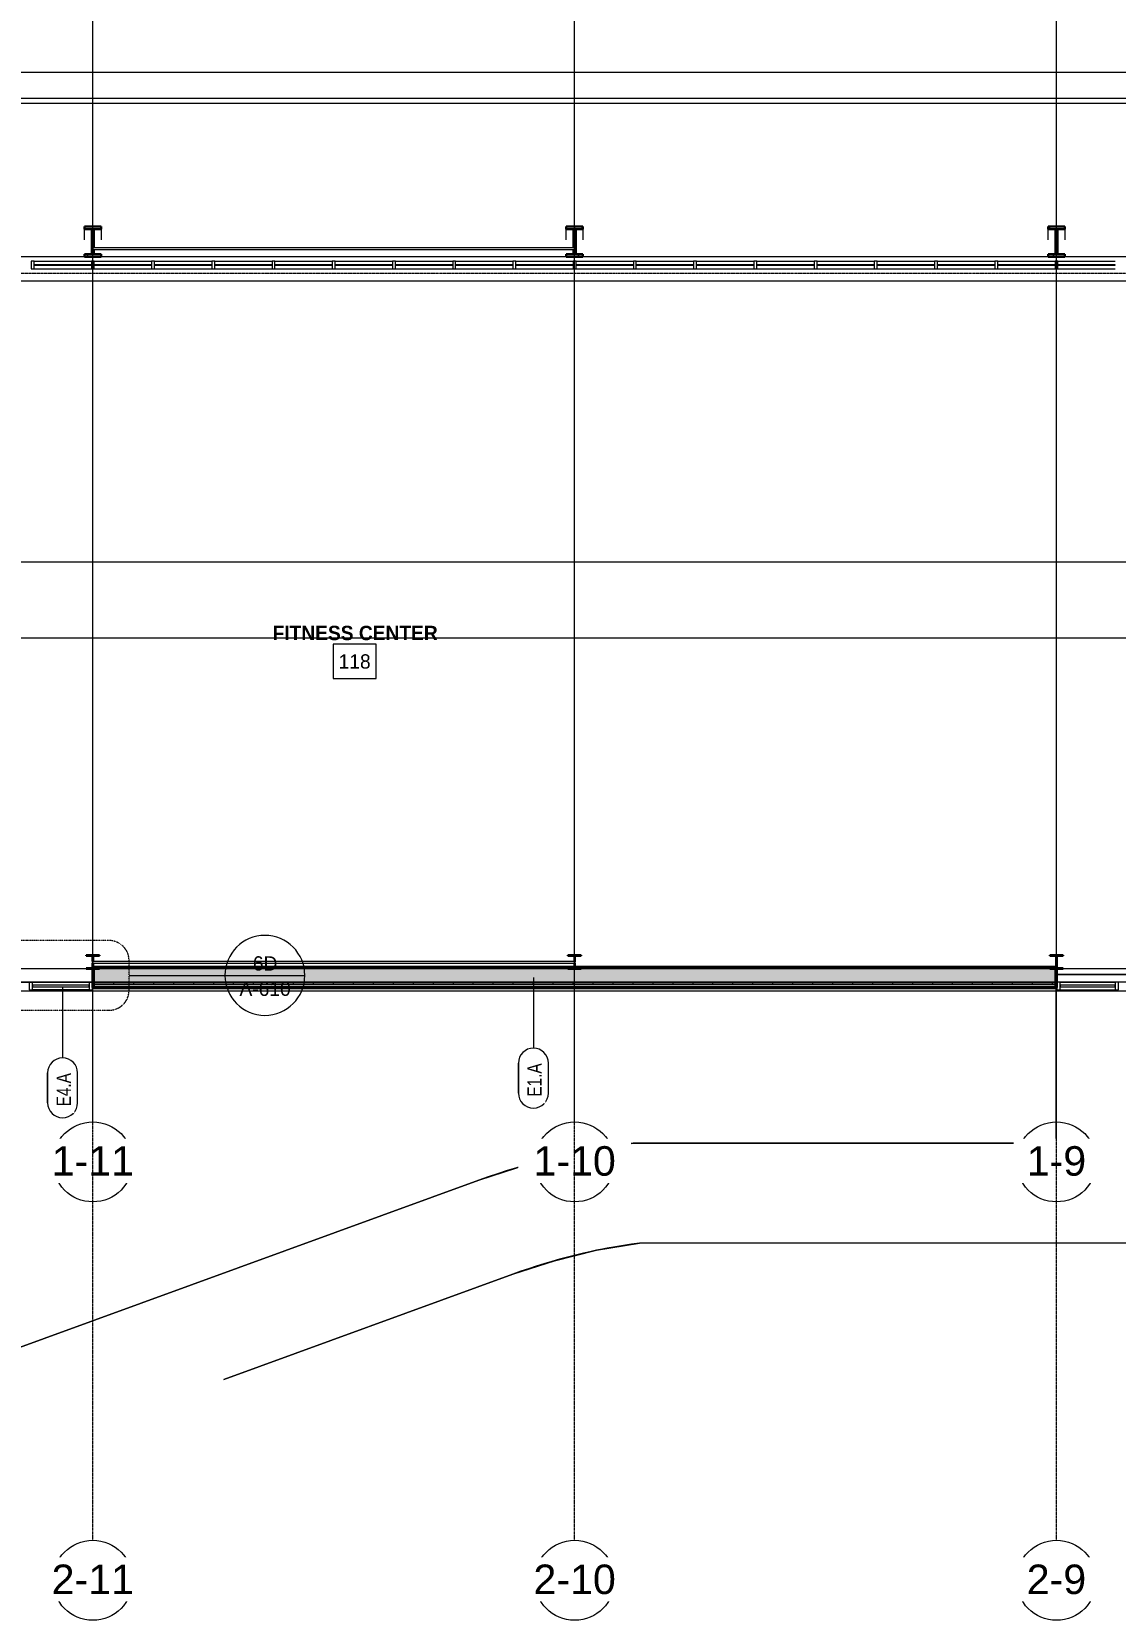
# Model space of a CAD drawing. Header units: inches. Extents: x 21592 to 24810, y -23179 to -20467.
# Drawn here: x 23339 to 23990, y -23179 to -22224 of the extents above; entities that cross this region are included whole.
import ezdxf

# ---------------------------------------------------------------- set-up
doc = ezdxf.new("R2010")
doc.units = ezdxf.units.IN
doc.header["$MEASUREMENT"] = 0
doc.linetypes.add('Dash Dot 3_16_', pattern=[0.3125, 0.1875, -0.0625, 0, -0.0625])
doc.linetypes.add('Grid Line 1_2_', pattern=[0.875, 0.5, -0.125, 0.125, -0.125])
for name, color, linetype, lineweight in [('A-ANNO-SYMB', 150, 'Continuous', 9), ('A-AREA-IDEN', 2, 'Continuous', 9), ('A-FLOR', 192, 'Continuous', 13), ('A-FLOR-HRAL', 11, 'Continuous', 9), ('A-GLAZ-CURT', 52, 'Continuous', 9), ('A-GLAZ-CWMG', 51, 'Continuous', 9), ('A-WALL', 113, 'Continuous', 13), ('A-WALL-IDEN', 211, 'Continuous', 9), ('A-WALL-PATT', 111, 'Continuous', 50), ('C-TOPO', 7, 'Continuous', 9), ('Conc', 7, 'Continuous', 20), ('EOP-PR', 4, 'Continuous', 20), ('G-ANNO-SYMB', 111, 'Continuous', 9), ('L-SITE-WALL', 31, 'Continuous', 13), ('S-BEAM', 12, 'Continuous', 9), ('S-COLS', 52, 'Continuous', 9), ('S-GRID', 1, 'Continuous', 9), ('S-GRID-IDEN', 1, 'Continuous', 9)]:
    doc.layers.add(name, color=color, linetype=linetype, lineweight=lineweight)
doc.styles.add('Arial', font='arial.ttf', dxfattribs={"height": 17.703593})
doc.styles.add('Century Gothic', font='GOTHIC.TTF', dxfattribs={"height": 8.622671})
doc.styles.add('Century Gothic_1', font='GOTHIC.TTF', dxfattribs={"width": 0.8, "height": 8.622671})
doc.styles.add('Century Gothic_B', font='GOTHICB.TTF', dxfattribs={"height": 8.616719})
pattern_1 = [(225, (23954.39, -22360.053), (9.503515, -9.503515), []), (225, (23954.39, -22374.453), (9.503515, -9.503515), [])]
pattern_2 = [(225, (23664.89, -22360.053), (9.503515, -9.503515), []), (225, (23664.89, -22374.453), (9.503515, -9.503515), [])]
pattern_3 = [(225, (23375.39, -22360.053), (9.503515, -9.503515), []), (225, (23375.39, -22374.453), (9.503515, -9.503515), [])]

# ---------------------------------------------------------------- blocks, each defined once
blk = doc.blocks.new('Struct_Xcel_Sports Complex_rvt-1-Enlarged First Floor Plan _West_')
at = {"layer": 'A-FLOR', "color": 10}
blk.add_line((24132.95, -22790.8), (23954.27, -22790.8), dxfattribs=at)
at = {"layer": 'L-SITE-WALL', "color": 10}
for p, q in [((23954.27, -22790.8), (24132.95, -22790.8)), ((23954.52, -22798.8), (23375.27, -22798.8))]:
    blk.add_line(p, q, dxfattribs=at)
blk = doc.blocks.new('W-Wide Flange-Column - B2_E-V1-Enlarged First Floor Plan _West_')
at = {"layer": 'S-COLS'}
h = blk.add_hatch(dxfattribs=at)
h.set_pattern_fill('FP_2', color=256, style=0, pattern_type=2)
h.set_pattern_definition([(225, (23375.39, -22783.178), (9.503515, -9.503515), []), (225, (23375.39, -22797.578), (9.503515, -9.503515), [])])
h.paths.add_polyline_path([(-4, 4.13), (-4, 3.69), (-0.84, 3.69), (-0.35, 3.49), (-0.14, 3), (-0.11, 0.73), (0.09, 0.7), (0.14, 0.7), (0.14, 3), (0.35, 3.49), (0.84, 3.69), (4, 3.69), (4, 4.13), (-1.1, 4.13)], flags=0)
h.paths.add_polyline_path([(0.14, -0.17), (-0.01, -0.27), (-0.14, -0.27), (-0.14, -3), (-0.35, -3.49), (-0.84, -3.69), (-4, -3.69), (-4, -4.12), (4, -4.12), (4, -3.69), (0.84, -3.69), (0.35, -3.49), (0.14, -3), (0.14, -0.18)], flags=0)
at = {"layer": 'S-COLS', "lineweight": 30}
for p, q in [((4, 4.13), (-4, 4.13)), ((-4, 4.13), (-4, 3.69)), ((-4, 3.69), (-0.84, 3.69)), ((-0.14, 3), (-0.14, 0.73)), ((0.14, 0.64), (0.14, 3)), ((0.84, 3.69), (4, 3.69)), ((4, 3.69), (4, 4.13)), ((-0.84, -3.69), (-4, -3.69)), ((-4, -3.69), (-4, -4.12)), ((-4, -4.12), (4, -4.12)), ((-0.14, -0.27), (-0.14, -3)), ((0.14, -3), (0.14, -0.17)), ((4, -3.69), (0.84, -3.69)), ((4, -4.12), (4, -3.69))]:
    blk.add_line(p, q, dxfattribs=at)
for centre, start, end in [((-0.84, 3), 0, 90), ((0.84, 3), 90, 180), ((-0.84, -3), 270, 0), ((0.84, -3), 180, 270)]:
    blk.add_arc(centre, 0.691, start, end, dxfattribs=at)
blk = doc.blocks.new('W-Wide Flange-Column - B2_E-V2-Enlarged First Floor Plan _West_')
at = {"layer": 'S-COLS'}
h = blk.add_hatch(dxfattribs=at)
h.set_pattern_fill('FP_3', color=256, style=0, pattern_type=2)
h.set_pattern_definition([(225, (23664.89, -22783.178), (9.503515, -9.503515), []), (225, (23664.89, -22797.578), (9.503515, -9.503515), [])])
h.paths.add_polyline_path([(4, 4.13), (-4, 4.13), (-4, 3.69), (-0.84, 3.69), (-0.35, 3.49), (-0.14, 3), (-0.11, 0.65), (0.04, 0.73), (0.14, 0.73), (0.14, 3), (0.35, 3.49), (0.84, 3.69), (4, 3.69)], flags=0)
h.paths.add_polyline_path([(-0.14, -0.15), (-0.14, -3), (-0.35, -3.49), (-0.84, -3.69), (-4, -3.69), (-4, -4.12), (4, -4.12), (4, -3.69), (0.84, -3.69), (0.35, -3.49), (0.14, -3), (0.13, -0.27), (-0.06, -0.23)], flags=0)
at = {"layer": 'S-COLS', "lineweight": 30}
for p, q in [((4, 4.13), (-4, 4.13)), ((-4, 4.13), (-4, 3.69)), ((-4, 3.69), (-0.84, 3.69)), ((-0.14, 3), (-0.14, 0.62)), ((0.14, 0.73), (0.14, 3)), ((0.84, 3.69), (4, 3.69)), ((4, 3.69), (4, 4.13)), ((-0.84, -3.69), (-4, -3.69)), ((-4, -3.69), (-4, -4.12)), ((-4, -4.12), (4, -4.12)), ((-0.14, -0.15), (-0.14, -3)), ((0.14, -3), (0.14, -0.27)), ((4, -3.69), (0.84, -3.69)), ((4, -4.12), (4, -3.69))]:
    blk.add_line(p, q, dxfattribs=at)
for centre, start, end in [((-0.84, 3), 0, 90), ((0.84, 3), 90, 180), ((-0.84, -3), 270, 0), ((0.84, -3), 180, 270)]:
    blk.add_arc(centre, 0.691, start, end, dxfattribs=at)
blk = doc.blocks.new('W-Wide Flange-Column - B2_E-V3-Enlarged First Floor Plan _West_')
at = {"layer": 'S-COLS'}
h = blk.add_hatch(dxfattribs=at)
h.set_pattern_fill('FP_4', color=256, style=0, pattern_type=2)
h.set_pattern_definition([(225, (23954.39, -22783.178), (9.503515, -9.503515), []), (225, (23954.39, -22797.578), (9.503515, -9.503515), [])])
h.paths.add_polyline_path([(4, 4.13), (-4, 4.13), (-4, 3.69), (-0.84, 3.69), (-0.35, 3.49), (-0.14, 3), (-0.14, -3), (-0.35, -3.49), (-0.84, -3.69), (-4, -3.69), (-4, -4.12), (4, -4.12), (4, -3.69), (0.84, -3.69), (0.35, -3.49), (0.14, -3), (0.14, 3), (0.35, 3.49), (0.84, 3.69), (4, 3.69)], flags=0)
at = {"layer": 'S-COLS', "lineweight": 30}
for p, q in [((4, 4.13), (-4, 4.13)), ((-4, 4.13), (-4, 3.69)), ((-4, 3.69), (-0.84, 3.69)), ((-0.14, 3), (-0.14, -3)), ((0.14, -3), (0.14, 3)), ((0.84, 3.69), (4, 3.69)), ((4, 3.69), (4, 4.13)), ((-0.84, -3.69), (-4, -3.69)), ((-4, -3.69), (-4, -4.12)), ((-4, -4.12), (4, -4.12)), ((4, -3.69), (0.84, -3.69)), ((4, -4.12), (4, -3.69))]:
    blk.add_line(p, q, dxfattribs=at)
for centre, start, end in [((-0.84, 3), 0, 90), ((0.84, 3), 90, 180), ((-0.84, -3), 270, 0), ((0.84, -3), 180, 270)]:
    blk.add_arc(centre, 0.691, start, end, dxfattribs=at)
blk = doc.blocks.new('Rectangular Mullion - Exterior 2_ x 4_5_-1142339-Enlarged First Floor Plan _West_')
at = {"layer": 'A-GLAZ-CWMG', "lineweight": 20}
for p, q in [((-2, 3), (0, 3)), ((-2, -1.5), (-2, 3)), ((0, 3), (0, -1.5)), ((0, -1.5), (-2, -1.5))]:
    blk.add_line(p, q, dxfattribs=at)
blk = doc.blocks.new('Top Rail Type - Top Rail_Internal_-939601-Enlarged First Floor Plan _West_')
at = {"layer": 'A-FLOR-HRAL'}
for p, q in [((24243.39, -22264.53), (23233.26, -22264.53)), ((24243.39, -22267.58), (23233.26, -22267.58))]:
    blk.add_line(p, q, dxfattribs=at)
blk = doc.blocks.new('columns and girder2 - one-V15-Enlarged First Floor Plan _West_')
at = {"layer": 'S-BEAM'}
h = blk.add_hatch(dxfattribs=at)
h.set_pattern_fill('FP_20', color=256, style=0, pattern_type=2)
h.set_pattern_definition(pattern_1)
h.paths.add_polyline_path([(-5, -0.5), (-5, -2), (5, -2), (5, -0.5)], flags=0)
h.paths.add_polyline_path([(-5, -17.03), (-5, -18.55), (5, -18.55), (5, -17.03)], flags=0)
h.paths.add_polyline_path([(5, -1204.89), (-5, -1204.89), (-5, -1206.4), (5, -1206.4)], flags=0)
h.paths.add_polyline_path([(5, -1224.25), (-5, -1224.25), (-5, -1225), (5, -1225)], flags=0)
h = blk.add_hatch(dxfattribs=at)
h.set_pattern_fill('FP_20', color=256, style=0, pattern_type=2)
h.set_pattern_definition(pattern_1)
h.paths.add_polyline_path([(-0.63, -2), (-0.63, -17.03), (0.62, -17.03), (0.62, -2)], flags=0)
h.paths.add_polyline_path([(0.62, -1206.4), (-0.63, -1206.4), (-0.63, -1224.25), (0.62, -1224.25)], flags=0)
at = {"layer": 'S-BEAM', "lineweight": 30}
for p, q in [((5, -0.5), (-5, -0.5)), ((-5, -0.5), (-5, -2)), ((-5, -2), (5, -2)), ((0.62, -2), (-0.63, -2)), ((-0.63, -2), (-0.63, -17.03)), ((0.62, -17.03), (0.62, -2)), ((5, -2), (5, -0.5)), ((5, -17.03), (-5, -17.03)), ((-5, -17.03), (-5, -18.55)), ((-5, -18.55), (5, -18.55)), ((-0.63, -17.03), (0.62, -17.03)), ((5, -18.55), (5, -17.03))]:
    blk.add_line(p, q, dxfattribs=at)
at = {"layer": 'S-BEAM'}
for p, q in [((-5, -17.03), (-5, -10.69)), ((5, -10.69), (5, -17.03))]:
    blk.add_line(p, q, dxfattribs=at)
blk = doc.blocks.new('columns and girder2 - one-V16-Enlarged First Floor Plan _West_')
at = {"layer": 'S-BEAM'}
h = blk.add_hatch(dxfattribs=at)
h.set_pattern_fill('FP_21', color=256, style=0, pattern_type=2)
h.set_pattern_definition(pattern_2)
h.paths.add_polyline_path([(5, -0.5), (-5, -0.5), (-5, -2), (5, -2)], flags=0)
h.paths.add_polyline_path([(-5, -17.03), (-5, -18.55), (5, -18.55), (5, -17.03), (1.2, -17.03)], flags=0)
h.paths.add_polyline_path([(1.2, -1204.89), (-5, -1204.89), (-5, -1206.4), (5, -1206.4), (5, -1204.89)], flags=0)
h.paths.add_polyline_path([(5, -1224.25), (-5, -1224.25), (-5, -1225), (5, -1225)], flags=0)
h = blk.add_hatch(dxfattribs=at)
h.set_pattern_fill('FP_21', color=256, style=0, pattern_type=2)
h.set_pattern_definition(pattern_2)
h.paths.add_polyline_path([(0.62, -2), (-0.63, -2), (-0.63, -17.03), (0.62, -17.03), (0.62, -5.72), (-0.03, -5.71), (-0.21, -5.61), (-0.32, -5.43), (-0.36, -5.22), (-0.32, -5.01), (-0.22, -4.84), (-0.11, -4.75), (0.11, -4.72), (0.62, -4.72), (0.62, -3.92)], flags=0)
h.paths.add_polyline_path([(0.62, -1206.4), (-0.63, -1206.4), (-0.63, -1224.25), (0.62, -1224.25), (0.62, -1222.25), (-0.05, -1222.23), (-0.29, -1222.1), (-0.41, -1221.75), (-0.29, -1221.4), (-0.01, -1221.25), (0.62, -1221.25), (0.62, -1214.31)], flags=0)
at = {"layer": 'S-BEAM', "lineweight": 30}
for p, q in [((5, -0.5), (-5, -0.5)), ((-5, -0.5), (-5, -2)), ((-5, -2), (5, -2)), ((0.62, -2), (-0.63, -2)), ((-0.63, -2), (-0.63, -17.03)), ((0.62, -4.72), (0.62, -2)), ((0.62, -17.03), (0.62, -5.72)), ((5, -2), (5, -0.5)), ((5, -17.03), (-5, -17.03)), ((-5, -17.03), (-5, -18.55)), ((-5, -18.55), (5, -18.55)), ((-0.63, -17.03), (0.62, -17.03)), ((5, -18.55), (5, -17.03))]:
    blk.add_line(p, q, dxfattribs=at)
at = {"layer": 'S-BEAM'}
for p, q in [((-5, -17.03), (-5, -10.69)), ((5, -10.69), (5, -17.03))]:
    blk.add_line(p, q, dxfattribs=at)
blk = doc.blocks.new('columns and girder2 - one-V17-Enlarged First Floor Plan _West_')
at = {"layer": 'S-BEAM'}
h = blk.add_hatch(dxfattribs=at)
h.set_pattern_fill('FP_22', color=256, style=0, pattern_type=2)
h.set_pattern_definition(pattern_3)
h.paths.add_polyline_path([(5, -0.5), (-5, -0.5), (-5, -2), (5, -2)], flags=0)
h.paths.add_polyline_path([(-5, -17.03), (-5, -18.55), (5, -18.55), (5, -17.03)], flags=0)
h.paths.add_polyline_path([(-5, -1204.89), (-5, -1206.4), (5, -1206.4), (5, -1204.89)], flags=0)
h.paths.add_polyline_path([(5, -1224.25), (-5, -1224.25), (-5, -1225), (5, -1225)], flags=0)
h = blk.add_hatch(dxfattribs=at)
h.set_pattern_fill('FP_22', color=256, style=0, pattern_type=2)
h.set_pattern_definition(pattern_3)
h.paths.add_polyline_path([(0.62, -2), (-0.63, -2), (-0.63, -4.72), (0, -4.72), (0.26, -4.87), (0.35, -5.27), (0.26, -5.57), (0, -5.72), (-0.63, -5.72), (-0.63, -17.03), (0.62, -17.03), (0.62, -3.92)], flags=0)
h.paths.add_polyline_path([(-0.63, -1206.4), (-0.59, -1221.25), (-0.26, -1221.27), (-0.02, -1221.4), (0.1, -1221.75), (-0.02, -1222.1), (-0.3, -1222.25), (-0.63, -1222.25), (-0.63, -1224.25), (0.62, -1224.25), (0.62, -1206.4)], flags=0)
at = {"layer": 'S-BEAM', "lineweight": 30}
for p, q in [((5, -0.5), (-5, -0.5)), ((-5, -0.5), (-5, -2)), ((-5, -2), (5, -2)), ((0.62, -2), (-0.63, -2)), ((-0.63, -2), (-0.63, -4.72)), ((-0.63, -5.72), (-0.63, -17.03)), ((0.62, -17.03), (0.62, -2)), ((5, -2), (5, -0.5)), ((5, -17.03), (-5, -17.03)), ((-5, -17.03), (-5, -18.55)), ((-5, -18.55), (5, -18.55)), ((-0.63, -17.03), (0.62, -17.03)), ((5, -18.55), (5, -17.03))]:
    blk.add_line(p, q, dxfattribs=at)
at = {"layer": 'S-BEAM'}
for p, q in [((-5, -17.03), (-5, -10.69)), ((5, -10.69), (5, -17.03))]:
    blk.add_line(p, q, dxfattribs=at)
blk = doc.blocks.new('System Panel - INSULATED LOW-E GLAZING _SEE ELEVATIONS FOR U-FACTOR_ SHGC_ _ LT_-1142335-Enlarged First Floor Plan _West_')
at = {"layer": 'A-GLAZ-CURT', "lineweight": 13}
for p, q in [((16.53125, -0.25), (-16.53125, -0.25)), ((-16.53125, -0.25), (-16.53125, -1.25)), ((-16.53125, -1.25), (16.53125, -1.25)), ((16.53125, -1.25), (16.53125, -0.25))]:
    blk.add_line(p, q, dxfattribs=at)
at = {"layer": 'A-GLAZ-CURT'}
for p, q in [((-16.53125, -1.25), (-16.53125, -0.25)), ((16.53125, -0.25), (-16.53125, -0.25)), ((-16.53125, -1.25), (16.53125, -1.25)), ((16.53125, -0.25), (16.53125, -1.25))]:
    blk.add_line(p, q, dxfattribs=at)
blk = doc.blocks.new('Rectangular Mullion - Exterior 2_ x 4_5_-1136166-Enlarged First Floor Plan _West_')
at = {"layer": 'A-GLAZ-CWMG'}
for p, q in [((23956.52, -22795.43), (23989.58, -22795.43)), ((23956.52, -22799.93), (23989.58, -22799.93))]:
    blk.add_line(p, q, dxfattribs=at)
blk = doc.blocks.new('Rectangular Mullion - Exterior 2_ x 4_5_-1115231-Enlarged First Floor Plan _West_')
at = {"layer": 'A-GLAZ-CWMG', "lineweight": 20}
for p, q in [((-1, 3), (1, 3)), ((-1, -1.5), (-1, 3)), ((1, 3), (1, -1.5)), ((1, -1.5), (-1, -1.5))]:
    blk.add_line(p, q, dxfattribs=at)
blk = doc.blocks.new('Rectangular Mullion - Exterior 2_ x 4_5_-1142359-Enlarged First Floor Plan _West_')
at = {"layer": 'A-GLAZ-CWMG', "lineweight": 20}
for p, q in [((-2, 1.5), (0, 1.5)), ((-2, -3), (-2, 1.5)), ((0, 1.5), (0, -3)), ((0, -3), (-2, -3))]:
    blk.add_line(p, q, dxfattribs=at)
blk = doc.blocks.new('Rectangular Mullion - Exterior 2_ x 4_5_-1142353-Enlarged First Floor Plan _West_')
at = {"layer": 'A-GLAZ-CWMG', "lineweight": 20}
for p, q in [((0, 1.5), (-2, 1.5)), ((-2, 1.5), (-2, -3)), ((0, -3), (0, 1.5)), ((-2, -3), (0, -3))]:
    blk.add_line(p, q, dxfattribs=at)
blk = doc.blocks.new('System Panel - INSULATED LOW-E GLAZING _SEE ELEVATIONS FOR U-FACTOR_ SHGC_ _ LT_-827454-Enlarged First Floor Plan _West_')
at = {"layer": 'A-GLAZ-CURT', "lineweight": 13}
for p, q in [((17.09375, 1.25), (-17.09375, 1.25)), ((-17.09375, 1.25), (-17.09375, 0.25)), ((-17.09375, 0.25), (17.09375, 0.25)), ((17.09375, 0.25), (17.09375, 1.25))]:
    blk.add_line(p, q, dxfattribs=at)
at = {"layer": 'A-GLAZ-CURT'}
for p, q in [((-17.09375, 0.25), (-17.09375, 1.25)), ((17.09375, 1.25), (-17.09375, 1.25)), ((-17.09375, 0.25), (17.09375, 0.25)), ((17.09375, 1.25), (17.09375, 0.25))]:
    blk.add_line(p, q, dxfattribs=at)
blk = doc.blocks.new('Rectangular Mullion - Exterior 2_ x 4_5_-1060760-Enlarged First Floor Plan _West_')
at = {"layer": 'A-GLAZ-CWMG'}
for p, q in [((23373.27, -22795.43), (23339.08, -22795.43)), ((23373.27, -22799.93), (23339.08, -22799.93))]:
    blk.add_line(p, q, dxfattribs=at)
blk = doc.blocks.new('System Panel - Interior Glazing-1220293-Enlarged First Floor Plan _West_')
at = {"layer": 'A-GLAZ-CURT', "lineweight": 13}
for p, q in [((17.21875, -0.5625), (-17.21875, -0.5625)), ((-17.21875, -0.5625), (-17.21875, -0.9375)), ((-17.21875, -0.9375), (17.21875, -0.9375)), ((17.21875, -0.9375), (17.21875, -0.5625))]:
    blk.add_line(p, q, dxfattribs=at)
blk = doc.blocks.new('Rectangular Mullion - Interior 1_75_ x 4_5_-V22-Enlarged First Floor Plan _West_')
at = {"layer": 'A-GLAZ-CWMG'}
for p, q in [((24172.39, -22362.3), (24206.83, -22362.3)), ((24172.39, -22366.8), (24206.83, -22366.8))]:
    blk.add_line(p, q, dxfattribs=at)
blk = doc.blocks.new('Rectangular Mullion - Interior 1_75_ x 4_5_-1220290-Enlarged First Floor Plan _West_')
at = {"layer": 'A-GLAZ-CWMG', "lineweight": 20}
for p, q in [((-0.875, 3), (0.875, 3)), ((-0.875, -1.5), (-0.875, 3)), ((0.875, 3), (0.875, -1.5)), ((0.875, -1.5), (-0.875, -1.5))]:
    blk.add_line(p, q, dxfattribs=at)
blk = doc.blocks.new('Girt_C - 8_D-1405511-Enlarged First Floor Plan _West_')
at = {"layer": 'S-BEAM'}
for p, q in [((23081.89, -22787.3), (22949.77, -22787.3)), ((22949.77, -22787.49), (22949.77, -22787.3)), ((22949.77, -22795.12), (22949.77, -22787.49)), ((22949.77, -22795.3), (22949.77, -22795.12)), ((23371.39, -22787.3), (23089.89, -22787.3)), ((22949.77, -22795.3), (23375.52, -22795.3))]:
    blk.add_line(p, q, dxfattribs=at)
blk = doc.blocks.new('Round Bar - 1_-1257056-Enlarged First Floor Plan _West_')
at = {"layer": 'S-BEAM'}
for p, q in [((23520.62, -22354.33), (23375.39, -22354.33)), ((23375.39, -22355.33), (23520.62, -22355.33))]:
    blk.add_line(p, q, dxfattribs=at)
for start_param, end_param in [(0, 3.141593), (3.141593, 6.283185)]:
    blk.add_ellipse((23375.39, -22354.83), major_axis=(0, 0.5), ratio=0.73532, start_param=start_param, end_param=end_param, dxfattribs=at)
blk = doc.blocks.new('Round Bar - 1_-1257174-Enlarged First Floor Plan _West_')
at = {"layer": 'S-BEAM'}
for p, q in [((23664.89, -22354.33), (23519.63, -22354.33)), ((23519.69, -22355.33), (23664.89, -22355.33))]:
    blk.add_line(p, q, dxfattribs=at)
for start_param, end_param in [(0, 3.141593), (3.141593, 6.283185)]:
    blk.add_ellipse((23664.89, -22354.83), major_axis=(0, 0.5), ratio=0.73532, start_param=start_param, end_param=end_param, dxfattribs=at)
blk = doc.blocks.new('Round Bar - 1_-1264636-Enlarged First Floor Plan _West_')
at = {"layer": 'S-BEAM'}
for p, q in [((23520.94, -22782.91), (23375.34, -22782.91)), ((23375.34, -22783.91), (23520.92, -22783.91))]:
    blk.add_line(p, q, dxfattribs=at)
for start_param, end_param in [(0, 3.141593), (3.141593, 6.283185)]:
    blk.add_ellipse((23375.34, -22783.41), major_axis=(0, 0.5), ratio=0.440323, start_param=start_param, end_param=end_param, dxfattribs=at)
blk = doc.blocks.new('Round Bar - 1_-1264677-Enlarged First Floor Plan _West_')
at = {"layer": 'S-BEAM'}
for p, q in [((23519.32, -22783.91), (23664.91, -22783.91)), ((23664.91, -22782.91), (23519.33, -22782.91))]:
    blk.add_line(p, q, dxfattribs=at)
for start_param, end_param in [(0, 3.141593), (3.141593, 6.283185)]:
    blk.add_ellipse((23664.91, -22783.41), major_axis=(0, 0.5), ratio=0.440323, start_param=start_param, end_param=end_param, dxfattribs=at)
blk = doc.blocks.new('Grid - Grid Head - Circle-14747-Enlarged First Floor Plan _West_')
at = {"layer": 'S-GRID-IDEN'}
blk.add_circle((0, 0), 0.25, dxfattribs=at)
blk = doc.blocks.new('Wall Tag - 1_4_-1369832-Enlarged First Floor Plan _West_')
at = {"layer": 'A-WALL-IDEN', "color": 153}
for p, q in [((-0.0822, 0.0968), (0.1053, 0.0968)), ((0.1053, 0.0968), (-0.0822, 0.0968)), ((-0.0822, -0.0907), (0.1053, -0.0907)), ((-0.0822, -0.0907), (0.1053, -0.0907))]:
    blk.add_line(p, q, dxfattribs=at)
for centre, start, end in [((-0.0822, 0.0031), 90, 270), ((-0.0822, 0.0031), 90, 270), ((0.1053, 0.0031), 270, 90), ((0.1053, 0.0031), 270, 90)]:
    blk.add_arc(centre, 0.0937, start, end, dxfattribs=at)
blk = doc.blocks.new('Floor Plan - Callout Head-19020-Enlarged First Floor Plan _West_')
at = {"layer": 'A-ANNO-SYMB'}
blk.add_line((-0.25, 0), (0.25, 0), dxfattribs=at)
for start, end in [(360, 180), (180, 360)]:
    blk.add_arc((0, 0), 0.25, start, end, dxfattribs=at)

msp = doc.modelspace()

# ---------------------------------------------------------------- hatches: boundary and pattern name
at = {"layer": 'A-WALL-PATT', "lineweight": 9}
h = msp.add_hatch(dxfattribs=at)
h.set_pattern_fill('FP_7', color=256, style=0, pattern_type=2)
h.set_pattern_definition([(161.57, (0.48, 0.48), (-3.839953776, -1.544e-05), [0, -27.322, 3.034, 0]), (18.43, (-0.48, 0.48), (-3.839953776, 1.544e-05), [0, -27.322, 3.034, 0]), (108.43, (0.48, 0.48), (1.919622, -9.60052459), [9.106, -21.25]), (71.57, (-0.48, 0.48), (1.919622, 9.60052459), [9.106, -21.25])])
h.paths.add_polyline_path([(23376.26523, -22795.30281), (23953.51523, -22795.30281), (23953.51523, -22787.30281), (23376.26523, -22787.30281), (23376.26523, -22791.87045)], flags=0)
h = msp.add_hatch(dxfattribs=at)
h.set_pattern_fill('FP_9', color=256, style=0, pattern_type=2)
h.set_pattern_definition([(0, (0, 0), (0, 12), []), (90, (0, 0), (-12, 7e-16), [])])
h.paths.add_polyline_path([(23953.51523, -22796.80281), (23953.51523, -22795.80281), (23376.26523, -22795.80281), (23376.26523, -22796.80281), (23941.63509, -22796.80281)], flags=0)

# ---------------------------------------------------------------- linework, layer by layer
at = {"layer": 'A-ANNO-SYMB', "linetype": 'Dash Dot 3_16_'}
for p, q in [((23385.16912, -22770.32754), (23328.35335, -22770.32754)), ((23397.16912, -22800.2048), (23397.16912, -22782.32754)), ((23328.35335, -22812.2048), (23385.16912, -22812.2048))]:
    msp.add_line(p, q, dxfattribs=at)
at = {"layer": 'A-ANNO-SYMB'}
msp.add_line((23397.16912, -22791.26617), (23454.76912, -22791.26617), dxfattribs=at)
at = {"layer": 'A-ANNO-SYMB', "linetype": 'Dash Dot 3_16_'}
for centre, start, end in [((23385.16912, -22782.32754), 0, 90), ((23385.16912, -22800.2048), 270, 0)]:
    msp.add_arc(centre, 12, start, end, dxfattribs=at)
at = {"layer": 'A-AREA-IDEN', "flags": 128}
msp.add_lwpolyline([(23519.85976, -22592.29473), (23519.85976, -22612.86616), (23545.56976, -22612.86616), (23545.56976, -22592.29473)], close=True, dxfattribs=at)
at = {"layer": 'A-WALL', "lineweight": 50}
for p, q in [((23375.51523, -22787.30281), (23375.51523, -22798.61531)), ((23664.59036, -22786.55281), (23375.69009, -22786.55281)), ((23954.09036, -22786.55281), (23665.19009, -22786.55281)), ((23954.26523, -22798.61531), (23954.26523, -22787.30281)), ((23375.51523, -22798.61531), (23954.26523, -22798.61531))]:
    msp.add_line(p, q, dxfattribs=at)
at = {"layer": 'A-WALL'}
for p, q in [((23376.26523, -22787.30281), (23376.26523, -22796.80281)), ((23660.89023, -22787.30281), (23379.39023, -22787.30281)), ((23950.39023, -22787.30281), (23668.89023, -22787.30281)), ((23953.51523, -22796.80281), (23953.51523, -22787.30281)), ((23954.26523, -22796.80281), (23375.51523, -22796.80281)), ((23954.26523, -22798.30281), (23375.51523, -22798.30281)), ((23953.51523, -22795.30281), (23376.26523, -22795.30281)), ((23953.51523, -22795.80281), (23376.26523, -22795.80281))]:
    msp.add_line(p, q, dxfattribs=at)
at = {"layer": 'A-WALL-IDEN', "color": 153}
for p, q in [((23640.11341, -22792.58406), (23640.11341, -22834.97938)), ((23357.23212, -22798.42781), (23357.23212, -22840.82313))]:
    msp.add_line(p, q, dxfattribs=at)
at = {"layer": 'C-TOPO'}
for p, q in [((23954.26465, -22892.06689), (23954.26465, -22798.80322)), ((23954.26465, -22798.80322), (23954.51523, -22798.80322)), ((23954.51523, -22798.80322), (23954.26465, -22798.80322)), ((23954.26465, -22798.80322), (23954.26465, -22892.06689)), ((23637.66211, -22904.55029), (23668.65234, -22897.12354)), ((23668.65234, -22897.12354), (23637.66211, -22904.55029)), ((23668.65234, -22897.12354), (23700.11572, -22892.06689)), ((23700.11572, -22892.06689), (23668.65234, -22897.12354)), ((23700.11572, -22892.06689), (23954.26465, -22892.06689)), ((23954.26465, -22892.06689), (23700.11572, -22892.06689)), ((23607.32373, -22914.30615), (23637.66211, -22904.55029)), ((23637.66211, -22904.55029), (23607.32373, -22914.30615)), ((23303.21338, -23024.99268), (23607.32373, -22914.30615)), ((23607.32373, -22914.30615), (23303.21338, -23024.99268)), ((23678.12109, -22956.4248), (23652.7251, -22962.64307)), ((23652.7251, -22962.64307), (23678.12109, -22956.4248)), ((23703.90381, -22952.06689), (23678.12109, -22956.4248)), ((23678.12109, -22956.4248), (23703.90381, -22952.06689)), ((24312.22509, -22952.06689), (23703.90381, -22952.06689)), ((24312.22509, -22952.06689), (23703.90381, -22952.06689)), ((23627.84619, -22970.68799), (23652.7251, -22962.64307)), ((23627.84619, -22970.68799), (23652.7251, -22962.64307)), ((23627.84619, -22970.68799), (23454.03954, -23033.94779)), ((23454.03954, -23033.94779), (23627.84619, -22970.68799))]:
    msp.add_line(p, q, dxfattribs=at)
at = {"layer": 'Conc'}
for p, q in [((23954.26523, -22892.06748), (23954.26523, -22799.42781)), ((23700.11605, -22892.06748), (23954.26523, -22892.06748)), ((23303.21376, -23024.99334), (23607.32431, -22914.30615)), ((24312.22509, -22952.06748), (23703.90309, -22952.06748)), ((23454.03988, -23033.94779), (23627.84552, -22970.68771))]:
    msp.add_line(p, q, dxfattribs=at)
at = {"layer": 'EOP-PR'}
for radius, start in [(420, 96.9548648), (360, 97.51288256)]:
    msp.add_arc((23750.97277, -23308.97705), radius, start, 110, dxfattribs=at)
at = {"layer": 'G-ANNO-SYMB'}
for p, q in [((24577.98286, -22248.83309), (22003.89418, -22248.83309)), ((24581.52474, -22374.35697), (21997.29287, -22374.35697)), ((24577.89246, -22588.63029), (21993.6606, -22588.63029))]:
    msp.add_line(p, q, dxfattribs=at)
at = {"layer": 'L-SITE-WALL'}
for p, q in [((24312.22509, -22800.80281), (22652.40428, -22800.80281)), ((23375.26523, -22798.80281), (23954.51523, -22798.80281))]:
    msp.add_line(p, q, dxfattribs=at)
at = {"layer": 'S-GRID', "linetype": 'Grid Line 1_2_'}
for p, q in [((23375.39023, -22879.30281), (23375.39023, -20713.12653)), ((23664.89023, -22879.30281), (23664.89023, -20713.12653)), ((23954.39023, -22879.30281), (23954.39023, -20713.12653)), ((24588.97484, -22359.55281), (22653.5125, -22359.55281)), ((24742.78907, -22359.55281), (22737.5125, -22359.55281)), ((24694.78907, -22369.55281), (22737.5125, -22369.55281)), ((24479.10753, -22543.05281), (21657.56096, -22543.05281)), ((24588.97484, -22543.05281), (21790.20666, -22543.05281)), ((24479.10753, -22787.30281), (21657.56096, -22787.30281)), ((24588.97484, -22787.30281), (21790.20666, -22787.30281)), ((24431.10753, -22795.30281), (21705.56096, -22795.30281)), ((24540.97484, -22795.30281), (21852.86259, -22795.30281))]:
    msp.add_line(p, q, dxfattribs=at)

# ---------------------------------------------------------------- block references
at = {"lineweight": 5}
msp.add_blockref('Struct_Xcel_Sports Complex_rvt-1-Enlarged First Floor Plan _West_', (0, 0), dxfattribs=at)
at = {"layer": 'A-ANNO-SYMB', "xscale": 95.99999999999994, "yscale": 95.99999999999994, "zscale": 95.99999999999994}
msp.add_blockref('Floor Plan - Callout Head-19020-Enlarged First Floor Plan _West_', (23478.76912, -22791.26617), dxfattribs=at)
at = {"layer": 'A-FLOR-HRAL'}
msp.add_blockref('Top Rail Type - Top Rail_Internal_-939601-Enlarged First Floor Plan _West_', (0, 0), dxfattribs=at)
at = {"layer": 'A-GLAZ-CURT', "rotation": 180}
for name, p in [('System Panel - Interior Glazing-1220293-Enlarged First Floor Plan _West_', (23357.29648, -22365.30281)), ('System Panel - Interior Glazing-1220293-Enlarged First Floor Plan _West_', (23393.48398, -22365.30281)), ('System Panel - Interior Glazing-1220293-Enlarged First Floor Plan _West_', (23429.67148, -22365.30281)), ('System Panel - Interior Glazing-1220293-Enlarged First Floor Plan _West_', (23465.85898, -22365.30281)), ('System Panel - Interior Glazing-1220293-Enlarged First Floor Plan _West_', (23502.04648, -22365.30281)), ('System Panel - Interior Glazing-1220293-Enlarged First Floor Plan _West_', (23538.23398, -22365.30281)), ('System Panel - Interior Glazing-1220293-Enlarged First Floor Plan _West_', (23574.42148, -22365.30281)), ('System Panel - Interior Glazing-1220293-Enlarged First Floor Plan _West_', (23610.60898, -22365.30281)), ('System Panel - Interior Glazing-1220293-Enlarged First Floor Plan _West_', (23646.79648, -22365.30281)), ('System Panel - Interior Glazing-1220293-Enlarged First Floor Plan _West_', (23682.98398, -22365.30281)), ('System Panel - Interior Glazing-1220293-Enlarged First Floor Plan _West_', (23719.17148, -22365.30281)), ('System Panel - Interior Glazing-1220293-Enlarged First Floor Plan _West_', (23755.35898, -22365.30281)), ('System Panel - Interior Glazing-1220293-Enlarged First Floor Plan _West_', (23791.54648, -22365.30281)), ('System Panel - Interior Glazing-1220293-Enlarged First Floor Plan _West_', (23827.73398, -22365.30281)), ('System Panel - Interior Glazing-1220293-Enlarged First Floor Plan _West_', (23863.92148, -22365.30281)), ('System Panel - Interior Glazing-1220293-Enlarged First Floor Plan _West_', (23900.10898, -22365.30281)), ('System Panel - Interior Glazing-1220293-Enlarged First Floor Plan _West_', (23936.29648, -22365.30281)), ('System Panel - Interior Glazing-1220293-Enlarged First Floor Plan _West_', (23972.48398, -22365.30281)), ('System Panel - INSULATED LOW-E GLAZING _SEE ELEVATIONS FOR U-FACTOR_ SHGC_ _ LT_-1142335-Enlarged First Floor Plan _West_', (23973.04648, -22798.42781))]:
    msp.add_blockref(name, p, dxfattribs=at)
at = {"layer": 'A-GLAZ-CURT'}
msp.add_blockref('System Panel - INSULATED LOW-E GLAZING _SEE ELEVATIONS FOR U-FACTOR_ SHGC_ _ LT_-827454-Enlarged First Floor Plan _West_', (23356.17148, -22798.42781), dxfattribs=at)
at = {"layer": 'A-GLAZ-CWMG', "extrusion": (0, 0, -1)}
for name, p in [('Rectangular Mullion - Interior 1_75_ x 4_5_-1220290-Enlarged First Floor Plan _West_', (-23339.20273, -22365.30281)), ('Rectangular Mullion - Interior 1_75_ x 4_5_-1220290-Enlarged First Floor Plan _West_', (-23375.39023, -22365.30281)), ('Rectangular Mullion - Interior 1_75_ x 4_5_-1220290-Enlarged First Floor Plan _West_', (-23411.57773, -22365.30281)), ('Rectangular Mullion - Interior 1_75_ x 4_5_-1220290-Enlarged First Floor Plan _West_', (-23447.76523, -22365.30281)), ('Rectangular Mullion - Interior 1_75_ x 4_5_-1220290-Enlarged First Floor Plan _West_', (-23483.95273, -22365.30281)), ('Rectangular Mullion - Interior 1_75_ x 4_5_-1220290-Enlarged First Floor Plan _West_', (-23520.14023, -22365.30281)), ('Rectangular Mullion - Interior 1_75_ x 4_5_-1220290-Enlarged First Floor Plan _West_', (-23556.32773, -22365.30281)), ('Rectangular Mullion - Interior 1_75_ x 4_5_-1220290-Enlarged First Floor Plan _West_', (-23592.51523, -22365.30281)), ('Rectangular Mullion - Interior 1_75_ x 4_5_-1220290-Enlarged First Floor Plan _West_', (-23628.70273, -22365.30281)), ('Rectangular Mullion - Interior 1_75_ x 4_5_-1220290-Enlarged First Floor Plan _West_', (-23664.89023, -22365.30281)), ('Rectangular Mullion - Interior 1_75_ x 4_5_-1220290-Enlarged First Floor Plan _West_', (-23701.07773, -22365.30281)), ('Rectangular Mullion - Interior 1_75_ x 4_5_-1220290-Enlarged First Floor Plan _West_', (-23737.26523, -22365.30281)), ('Rectangular Mullion - Interior 1_75_ x 4_5_-1220290-Enlarged First Floor Plan _West_', (-23773.45273, -22365.30281)), ('Rectangular Mullion - Interior 1_75_ x 4_5_-1220290-Enlarged First Floor Plan _West_', (-23809.64023, -22365.30281)), ('Rectangular Mullion - Interior 1_75_ x 4_5_-1220290-Enlarged First Floor Plan _West_', (-23845.82773, -22365.30281)), ('Rectangular Mullion - Interior 1_75_ x 4_5_-1220290-Enlarged First Floor Plan _West_', (-23882.01523, -22365.30281)), ('Rectangular Mullion - Interior 1_75_ x 4_5_-1220290-Enlarged First Floor Plan _West_', (-23918.20273, -22365.30281)), ('Rectangular Mullion - Interior 1_75_ x 4_5_-1220290-Enlarged First Floor Plan _West_', (-23954.39023, -22365.30281)), ('Rectangular Mullion - Exterior 2_ x 4_5_-1142339-Enlarged First Floor Plan _West_', (-23954.51523, -22798.42781)), ('Rectangular Mullion - Exterior 2_ x 4_5_-1115231-Enlarged First Floor Plan _West_', (-23990.57773, -22798.42781))]:
    msp.add_blockref(name, p, dxfattribs=at)
at = {"layer": 'A-GLAZ-CWMG'}
for name, p in [('Rectangular Mullion - Interior 1_75_ x 4_5_-V22-Enlarged First Floor Plan _West_', (-832.3125, 0)), ('Rectangular Mullion - Interior 1_75_ x 4_5_-V22-Enlarged First Floor Plan _West_', (-796.125, 0)), ('Rectangular Mullion - Interior 1_75_ x 4_5_-V22-Enlarged First Floor Plan _West_', (-759.9375, 0)), ('Rectangular Mullion - Interior 1_75_ x 4_5_-V22-Enlarged First Floor Plan _West_', (-723.75, 0)), ('Rectangular Mullion - Interior 1_75_ x 4_5_-V22-Enlarged First Floor Plan _West_', (-687.5625, 0)), ('Rectangular Mullion - Interior 1_75_ x 4_5_-V22-Enlarged First Floor Plan _West_', (-651.375, 0)), ('Rectangular Mullion - Interior 1_75_ x 4_5_-V22-Enlarged First Floor Plan _West_', (-615.1875, 0)), ('Rectangular Mullion - Interior 1_75_ x 4_5_-V22-Enlarged First Floor Plan _West_', (-579, 0)), ('Rectangular Mullion - Interior 1_75_ x 4_5_-V22-Enlarged First Floor Plan _West_', (-542.8125, 0)), ('Rectangular Mullion - Interior 1_75_ x 4_5_-V22-Enlarged First Floor Plan _West_', (-506.625, 0)), ('Rectangular Mullion - Interior 1_75_ x 4_5_-V22-Enlarged First Floor Plan _West_', (-470.4375, 0)), ('Rectangular Mullion - Interior 1_75_ x 4_5_-V22-Enlarged First Floor Plan _West_', (-434.25, 0)), ('Rectangular Mullion - Interior 1_75_ x 4_5_-V22-Enlarged First Floor Plan _West_', (-398.0625, 0)), ('Rectangular Mullion - Interior 1_75_ x 4_5_-V22-Enlarged First Floor Plan _West_', (-361.875, 0)), ('Rectangular Mullion - Interior 1_75_ x 4_5_-V22-Enlarged First Floor Plan _West_', (-325.6875, 0)), ('Rectangular Mullion - Interior 1_75_ x 4_5_-V22-Enlarged First Floor Plan _West_', (-289.5, 0)), ('Rectangular Mullion - Interior 1_75_ x 4_5_-V22-Enlarged First Floor Plan _West_', (-253.3125, 0)), ('Rectangular Mullion - Interior 1_75_ x 4_5_-V22-Enlarged First Floor Plan _West_', (-217.125, 0)), ('Rectangular Mullion - Exterior 2_ x 4_5_-1060760-Enlarged First Floor Plan _West_', (0, 0)), ('Rectangular Mullion - Exterior 2_ x 4_5_-1136166-Enlarged First Floor Plan _West_', (0, 0))]:
    msp.add_blockref(name, p, dxfattribs=at)
at = {"layer": 'A-GLAZ-CWMG', "rotation": 180}
msp.add_blockref('Rectangular Mullion - Exterior 2_ x 4_5_-1142353-Enlarged First Floor Plan _West_', (23337.07773, -22798.42781), dxfattribs=at)
at = {"layer": 'A-GLAZ-CWMG', "extrusion": (0, 0, -1), "rotation": 180}
msp.add_blockref('Rectangular Mullion - Exterior 2_ x 4_5_-1142359-Enlarged First Floor Plan _West_', (-23375.26523, -22798.42781), dxfattribs=at)
at = {"layer": 'A-WALL-IDEN', "color": 153, "xscale": 95.99999999999994, "yscale": 95.99999999999994, "zscale": 95.99999999999994, "rotation": 89.99999999999991}
for p in [(23357.52583, -22859.92781), (23640.40712, -22854.08406)]:
    msp.add_blockref('Wall Tag - 1_4_-1369832-Enlarged First Floor Plan _West_', p, dxfattribs=at)
at = {"layer": 'S-BEAM', "rotation": 180}
for name, p in [('columns and girder2 - one-V17-Enlarged First Floor Plan _West_', (23375.39023, -22360.05281)), ('columns and girder2 - one-V16-Enlarged First Floor Plan _West_', (23664.89023, -22360.05281)), ('columns and girder2 - one-V15-Enlarged First Floor Plan _West_', (23954.39023, -22360.05281))]:
    msp.add_blockref(name, p, dxfattribs=at)
at = {"layer": 'S-BEAM'}
for name in ['Round Bar - 1_-1257056-Enlarged First Floor Plan _West_', 'Round Bar - 1_-1257174-Enlarged First Floor Plan _West_', 'Round Bar - 1_-1264636-Enlarged First Floor Plan _West_', 'Round Bar - 1_-1264677-Enlarged First Floor Plan _West_', 'Girt_C - 8_D-1405511-Enlarged First Floor Plan _West_']:
    msp.add_blockref(name, (0, 0), dxfattribs=at)
at = {"layer": 'S-COLS', "rotation": 180}
for name, p in [('W-Wide Flange-Column - B2_E-V1-Enlarged First Floor Plan _West_', (23375.39023, -22783.17781)), ('W-Wide Flange-Column - B2_E-V2-Enlarged First Floor Plan _West_', (23664.89023, -22783.17781)), ('W-Wide Flange-Column - B2_E-V3-Enlarged First Floor Plan _West_', (23954.39023, -22783.17781))]:
    msp.add_blockref(name, p, dxfattribs=at)
at = {"layer": 'S-GRID-IDEN', "xscale": 95.99999999999994, "yscale": 95.99999999999994, "zscale": 95.99999999999994}
for p in [(23375.39023, -22903.30281), (23664.89023, -22903.30281), (23954.39023, -22903.30281), (23375.39023, -23154.6211), (23664.89023, -23154.6211), (23954.39023, -23154.6211)]:
    msp.add_blockref('Grid - Grid Head - Circle-14747-Enlarged First Floor Plan _West_', p, dxfattribs=at)

# ---------------------------------------------------------------- texts
at = {"layer": 'A-ANNO-SYMB', "char_height": 8.622671, "attachment_point": 2, "line_spacing_factor": 0.984117, "style": 'Century Gothic'}
for s, insert, width in [('6D', (23478.90754, -22779.7755), 18.36), ('A-610', (23478.90754, -22794.96775), 38.88)]:
    msp.add_mtext(s, dxfattribs=dict(at, insert=insert, width=width))
at = {"layer": 'A-AREA-IDEN', "attachment_point": 2}
for s, insert, char_height, width, line_spacing_factor, style in [('FITNESS CENTER', (23533.00079, -22581.27085), 8.6167192, 104.976, 0.984796, 'Century Gothic_B'), ('118', (23532.71476, -22598.38634), 8.622671, 23.652, 0.984117, 'Century Gothic')]:
    msp.add_mtext(s, dxfattribs=dict(at, insert=insert, char_height=char_height, width=width, line_spacing_factor=line_spacing_factor, style=style))

# ---------------------------------------------------------------- next in the draw order: texts
at = {"layer": 'A-WALL-IDEN', "char_height": 8.622671, "width": 23.76, "attachment_point": 2, "rotation": 90, "line_spacing_factor": 0.984117, "style": 'Century Gothic_1', "bg_fill": 3, "box_fill_scale": 1.25, "bg_fill_color": 0, "bg_fill_transparency": 0}
for s, insert in [('E1.A', (23636.47278, -22854.11292)), ('E4.A', (23353.5915, -22859.95667))]:
    msp.add_mtext(s, dxfattribs=dict(at, insert=insert))
at = {"layer": 'S-GRID-IDEN', "char_height": 17.703593, "attachment_point": 2, "line_spacing_factor": 0.938532, "style": 'Arial', "bg_fill": 3, "box_fill_scale": 1.25, "bg_fill_color": 0, "bg_fill_transparency": 0}
for s, insert, width in [('1-11', (23375.38561, -22893.86594), 58.968), ('1-10', (23664.88561, -22893.86594), 58.968), ('1-9', (23954.38561, -22893.86594), 42.552), ('2-11', (23375.38561, -23145.18424), 58.968), ('2-10', (23664.88561, -23145.18424), 58.968), ('2-9', (23954.38561, -23145.18424), 42.552)]:
    msp.add_mtext(s, dxfattribs=dict(at, insert=insert, width=width))

# ---------------------------------------------------------------- next in the draw order: linework, layer by layer
at = {"layer": 'S-GRID', "linetype": 'Grid Line 1_2_'}
for p, q in [((23375.39023, -23130.6211), (23375.39023, -20902.42781)), ((23664.89023, -23130.6211), (23664.89023, -20902.42781)), ((23954.39023, -23130.6211), (23954.39023, -20902.42781))]:
    msp.add_line(p, q, dxfattribs=at)

doc.saveas('drawing.dxf')
